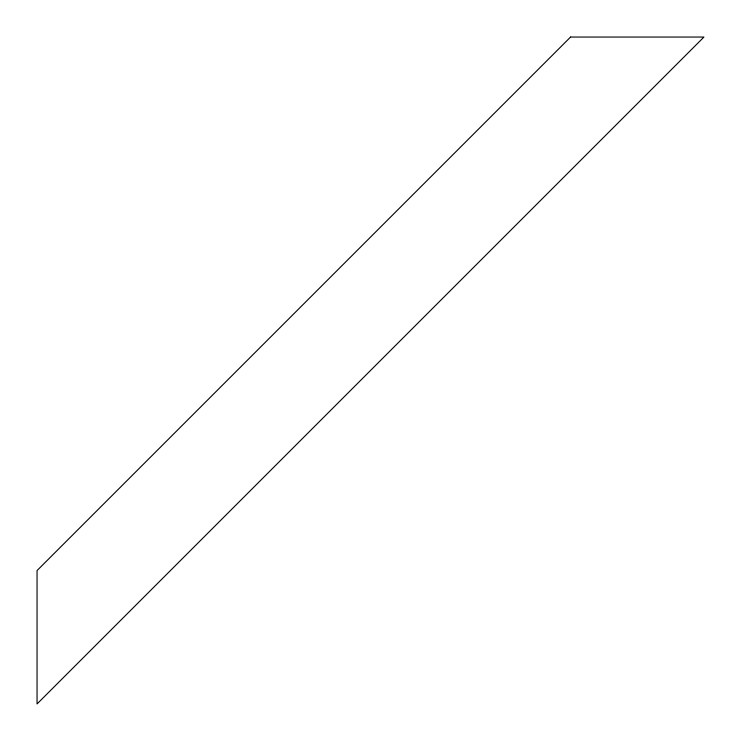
<?xml version="1.0" encoding="UTF-8"?>
<svg xmlns="http://www.w3.org/2000/svg" width="741" height="741" viewBox="0 0 741 741"><rect width="100%" height="100%" fill="white"/><g stroke="black" fill="none" stroke-linecap="round" stroke-linejoin="round"><path stroke-width="1.11" d="M570.57 37.05L37.05 570.57L37.05 703.95L703.95 37.05L570.57 37.05"/></g></svg>
